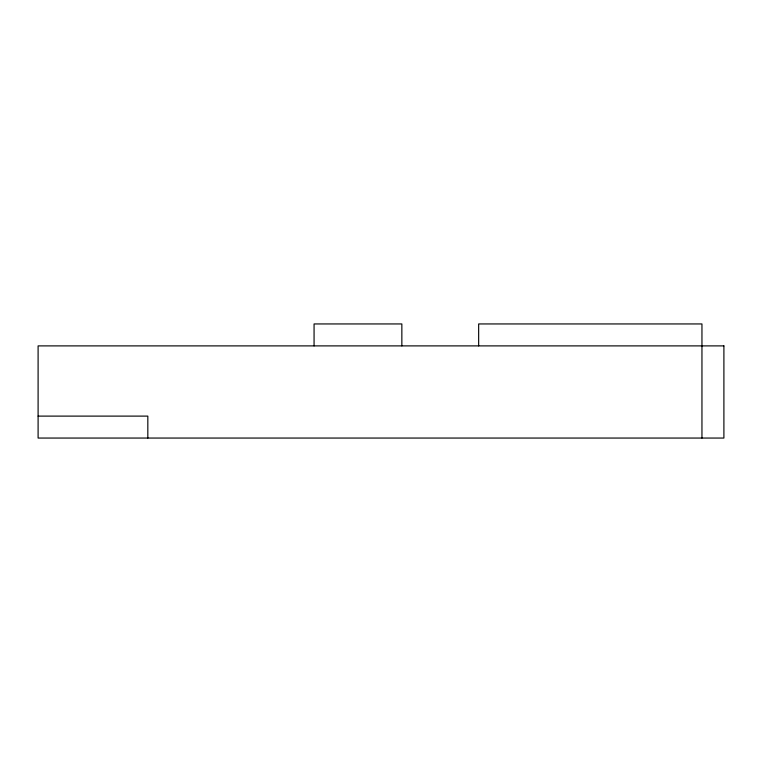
<?xml version="1.0" encoding="UTF-8"?>
<svg xmlns="http://www.w3.org/2000/svg" width="762" height="762" viewBox="0 0 762 762"><rect width="100%" height="100%" fill="white"/><g stroke="black" fill="none" stroke-linecap="round" stroke-linejoin="round"><path stroke-width="1.14" d="M38.1 416.109L147.828 416.109L147.828 438.055M701.954 438.055L701.954 323.945L478.66 323.945L478.66 345.891M401.85 345.891L401.85 323.945L314.068 323.945L314.068 345.891M723.9 345.891L38.1 345.891L38.1 438.055L723.9 438.055L723.9 345.891"/></g></svg>
